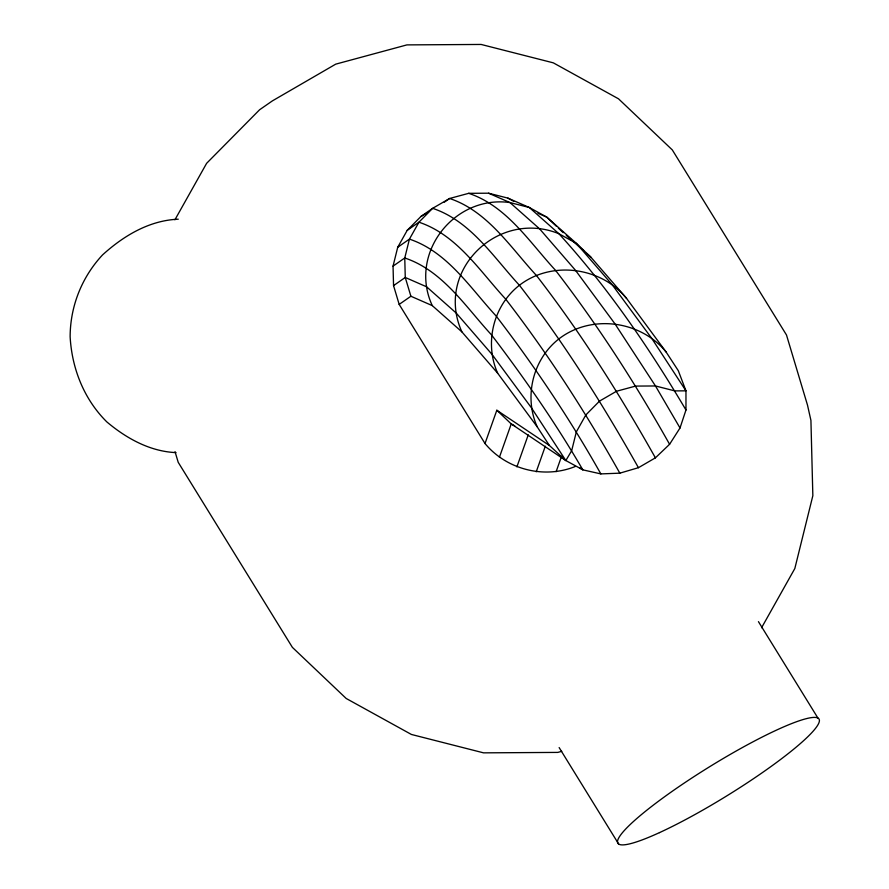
<?xml version="1.0" encoding="UTF-8"?>
<svg xmlns="http://www.w3.org/2000/svg" width="889" height="889" viewBox="0 0 889 889"><rect width="100%" height="100%" fill="white"/><g stroke="black" fill="none" stroke-linecap="round" stroke-linejoin="round"><path stroke-width="1.33" d="M485.016 443.533L399.172 304.405L393.549 285.613L393.049 266.133L397.716 247.275L407.218 230.34L420.93 216.483L432.643 208.326L449.623 198.48L468.703 193.324L488.583 193.202L507.919 198.125L529.311 207.493L546.779 217.127L576.372 243.375L590.785 257.065L626.567 298.404L666.105 352L678.296 370.68L685.964 390.838L685.975 409.996L680.018 427.976L669.584 444.3L655.404 457.846L638.435 467.692L619.833 473.17L600.853 473.904L582.817 469.848L565.837 460.535L511.242 423.931L496.829 410.24L485.016 443.533C506.408 469.436 544.012 479.171 575.205 466.514M499.429 457.224L511.242 423.931L514.742 425.864M516.898 466.858L528.255 434.854M536.234 471.792L545.324 446.189M556.125 471.67L561.57 456.301M174.922 219.783L206.615 163.332L259.588 109.769L272.378 100.89L335.72 64.152L406.918 44.895L481.138 44.45L553.302 62.841L618.511 98.812L672.306 149.919L786.487 334.986L807.501 405.117L810.924 420.408L812.846 495.695L794.822 568.538L761.573 627.745M496.829 410.24L549.38 445.467L565.837 460.535L571.66 450.745L576.328 431.887L585.84 414.952L599.542 401.095L616.521 391.249L635.602 386.082L655.482 385.97L674.818 390.893L685.964 390.838L651.693 338.309L612.154 284.702L576.372 243.375L558.903 233.729L529.311 207.493L509.964 202.57L488.583 193.202M444.289 202.181L449.623 198.48C487.639 211.193 510.386 247.298 536.378 275.412C580.928 332.908 619.777 394.494 655.404 457.846M407.218 230.34L418.941 222.194L432.643 208.326C470.67 221.039 493.417 257.143 519.409 285.258C563.948 342.754 602.809 404.351 638.435 467.692M397.716 247.275L409.429 239.119L418.941 222.194C456.957 234.896 479.704 271.001 505.697 299.126C548.146 354.122 585.818 412.618 619.833 473.17M393.049 266.133L404.762 257.977L409.429 239.119C447.445 251.831 470.192 287.936 496.184 316.062C534.611 366.224 569.838 418.841 600.853 473.904M393.549 285.613L405.262 277.468L404.762 257.977C442.789 270.689 465.536 306.794 491.528 334.909C524.388 378.169 555.525 422.831 582.817 469.848L580.128 468.047M399.172 304.405L410.896 296.248L432.276 305.616L461.869 331.853L497.651 373.191L537.189 426.798L549.38 445.467M420.93 216.483L427.72 212.538M561.737 751.327L557.781 752.405L483.56 752.85L411.396 734.458L346.188 698.476L292.392 647.37L178.211 462.313L175.044 451.723M178.267 219.194C149.274 220.372 123.493 235.852 102.524 254.932C81.788 277.157 70.231 306.327 70.131 336.72C71.876 368.546 84.033 399.35 106.869 421.942C126.416 438.388 150.019 451.512 176.033 452.612M537.967 213.282L546.779 217.127L556.392 226.262M468.703 193.324C506.719 206.026 529.466 242.13 555.458 270.256C597.908 325.252 635.579 383.748 669.584 444.3M507.919 198.125L513.742 201.347M563.237 232.64L558.314 228.084M566.293 235.352L571.394 239.874M573.438 241.686L583.64 250.731M586.707 253.443L590.785 257.065M626.567 298.404C601.142 266.9 551.591 260.366 519.409 285.258C493.284 305.572 484.172 343.032 497.651 373.191M666.105 352C640.68 320.507 591.129 313.961 558.948 338.865C532.822 359.178 523.71 396.638 537.189 426.798M565.837 460.535L531.566 408.007L492.028 354.4L456.235 313.072L426.642 286.825L405.262 277.468L410.896 296.248M758.439 621.644L818.047 718.256M559.137 747.571L618.744 844.172M685.975 409.996C648.992 347.643 607.876 287.347 558.903 233.729C498.04 208.959 434.332 270.723 461.869 331.853M680.018 427.976L655.482 385.97L614.888 323.74L575.35 270.134L539.556 228.806L509.964 202.57C454.057 194.735 408.207 253.776 432.276 305.616M659.471 832.626A118.193 16.913 -31.7 0 0 818.869 722.924A118.193 16.913 -31.7 0 0 676.829 788.099A118.193 16.913 -31.7 0 0 659.471 832.626"/></g></svg>
